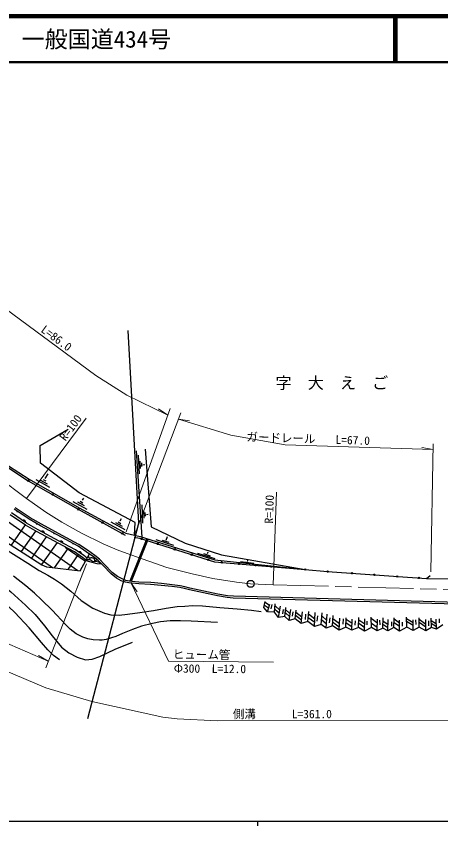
# Model space of a CAD drawing. Units: millimetres at full size, sheet at 1:1000; details may follow other scales. Extents: x 40000 to 680000, y 20000 to 380000.
# Drawn here: x 215528 to 307859, y 204000 to 380000 of the extents above; entities that cross this region are included whole.
import ezdxf
from ezdxf.enums import TextEntityAlignment as Align

# ---------------------------------------------------------------- set-up
doc = ezdxf.new("R2010")
doc.units = ezdxf.units.MM
doc.header["$LTSCALE"] = 1000
doc.linetypes.add('CHAIN', pattern=[18.5, 12, -1.5, 3.5, -1.5])
for name, color, linetype, lineweight in [('M-BGD', 7, 'Continuous', 25), ('M-BMK', 2, 'CHAIN', 13), ('M-BMK-ROW', 30, 'Continuous', 25), ('M-BMK-SRVR', 3, 'Continuous', 25), ('M-STR-HTXT', 7, 'Continuous', 13), ('M-TTL', 2, 'Continuous', 140), ('M-TTL-BAND', 7, 'Continuous', 25), ('M-TTL-LINE', 7, 'Continuous', 50)]:
    doc.layers.add(name, color=color, linetype=linetype, lineweight=lineweight)
doc.layers.add('M-BMK-HTXT', color=7, linetype='Continuous')
doc.layers.add('M-TTL-TXT', color=7, linetype='Continuous')
doc.styles.add('ＭＳ ゴシック', font='')
doc.styles.get('ＭＳ ゴシック').set_extended_font_data('MS Gothic')

msp = doc.modelspace()

# ---------------------------------------------------------------- hatches: boundary and pattern name
at = {"layer": 'M-BGD'}
for points in [[(215960, 272228), (215627, 272453, 0.4608), (215662, 272146, 0.4608)], [(216792, 270466), (217618, 269918, 0.82183)], [(220200, 269559), (219854, 269763, 0.4608), (219907, 269459, 0.4608)], [(220863, 268040), (221739, 267578, 0.82183)], [(223959, 267517), (223608, 267712, 0.4608), (223669, 267409, 0.4608)], [(224908, 265873), (225780, 265404, 0.82183)], [(228105, 265282), (227754, 265478, 0.4608), (227815, 265175, 0.4608)], [(228933, 263632), (229747, 263067, 0.82183)]]:
    msp.add_hatch(color=256, dxfattribs=at).paths.add_polyline_path(points)

# ---------------------------------------------------------------- linework, layer by layer
for p, q in [((142031, 317138), (223432, 260140)), ((147178, 316739), (228946, 259484)), ((242920, 266758), (241677, 285486)), ((242057, 284539), (242257, 280549)), ((242422, 283242), (242500, 281697)), ((242741, 282882), (242780, 282095)), ((243073, 282489), (243493, 282509)), ((221852, 279506), (222456, 280504)), ((219776, 279262), (222807, 277604)), ((220796, 279160), (222278, 278349)), ((221365, 279305), (221974, 278971)), ((229428, 274563), (230037, 274230)), ((229915, 274764), (230207, 275256)), ((227839, 274521), (230870, 272862)), ((228859, 274418), (230340, 273608)), ((242815, 273754), (243015, 269763)), ((243180, 272456), (243258, 270911)), ((243499, 272097), (243538, 271309)), ((243831, 271704), (244251, 271723)), ((217480, 269405), (214410, 265021)), ((236094, 270044), (239125, 268386)), ((237115, 269942), (238596, 269131)), ((237683, 270087), (238292, 269753)), ((238170, 270288), (238462, 270780)), ((219759, 268083), (216627, 263610)), ((222082, 266824), (218844, 262199)), ((243915, 266444), (240252, 257163)), ((244202, 266354), (240561, 257128)), ((245920, 266212), (249730, 265007)), ((247263, 266102), (248738, 265635)), ((248119, 266095), (248397, 266893)), ((224412, 265575), (221061, 260789)), ((226737, 264319), (223782, 260099)), ((226211, 264603), (230597, 261533)), ((229001, 262976), (226740, 259747)), ((254924, 263294), (258733, 262090)), ((256267, 263184), (257742, 262718)), ((257123, 263177), (257254, 263570)), ((264336, 261454), (267215, 261112)), ((265848, 261472), (265873, 261729)), ((304731, 257780), (305528, 258433)), ((269388, 251435), (269698, 252769)), ((269516, 251987), (270422, 251359)), ((269659, 252603), (270583, 251961)), ((270196, 250519), (270647, 252198)), ((270975, 251143), (271203, 252077)), ((271682, 250476), (271847, 252240)), ((271805, 251797), (272869, 250890)), ((272589, 249292), (273022, 251763)), ((271738, 251074), (272750, 250211)), ((273500, 250116), (273635, 251007)), ((273931, 249520), (274137, 251491)), ((274022, 250388), (275025, 249460)), ((274088, 251021), (275108, 250077)), ((274914, 248645), (275239, 251047)), ((275621, 249586), (275736, 250486)), ((276208, 249008), (276400, 250902)), ((276356, 250465), (277654, 249415)), ((277501, 247999), (277775, 250528)), ((278459, 248844), (278545, 249974)), ((278942, 248416), (279135, 250614)), ((279087, 250072), (280487, 249026)), ((280389, 247337), (280565, 250372)), ((281871, 247755), (282027, 250313)), ((282948, 246933), (283142, 249981)), ((276288, 249796), (277582, 248750)), ((279021, 249316), (280442, 248254)), ((280985, 248513), (281086, 249621)), ((281940, 248880), (283010, 247910)), ((281985, 249614), (283057, 248643)), ((283687, 248111), (283769, 249228)), ((284282, 247485), (284419, 249754)), ((284333, 248337), (285779, 247234)), ((284379, 249088), (285839, 247974)), ((285723, 246543), (285932, 249123)), ((286640, 247831), (286674, 248992)), ((287177, 247176), (287291, 249232)), ((287232, 248161), (288563, 247258)), ((287274, 248924), (288584, 248036)), ((288542, 246504), (288607, 248905)), ((289262, 247631), (289276, 248585)), ((289997, 247123), (290028, 249253)), ((290022, 248810), (291315, 247890)), ((291290, 246342), (291333, 248975)), ((291876, 247673), (291876, 248504)), ((292772, 247110), (292751, 249384)), ((292754, 249065), (294057, 248134)), ((294011, 246396), (294078, 248949)), ((294638, 247691), (294614, 248681)), ((295236, 246988), (295302, 249240)), ((295282, 248541), (296387, 247768)), ((296345, 246368), (296419, 248867)), ((297182, 247414), (297200, 248357)), ((297665, 247121), (297704, 249203)), ((297686, 248207), (298908, 247394)), ((297700, 248959), (298910, 248154)), ((298905, 246314), (298912, 248699)), ((299529, 247408), (299535, 248262)), ((300454, 247175), (300420, 249364)), ((300425, 249061), (301820, 248221)), ((300434, 248465), (301823, 247629)), ((301827, 246489), (301818, 248769)), ((302467, 247778), (302461, 248758)), ((303174, 247175), (303134, 249230)), ((303140, 248927), (304625, 247869)), ((303152, 248288), (304627, 247238)), ((304629, 246395), (304623, 248824)), ((305278, 247503), (305278, 248574)), ((305801, 247140), (305782, 249115)), ((305786, 248631), (306907, 247922)), ((306936, 246740), (306883, 248946)), ((307556, 248148), (307545, 248991)), ((290010, 248032), (291302, 247113)), ((292763, 248079), (294031, 247172)), ((295262, 247867), (296367, 247094)), ((305793, 248024), (306922, 247310))]:
    msp.add_line(p, q, dxfattribs=at)
for points in [[(112682, 273980), (123770, 301354), (116440, 308068), (118430, 309668), (120608, 310969), (123024, 312243), (125600, 313304), (128388, 314180), (130248, 314742), (131287, 314824), (132878, 311562), (141965, 312819), (144759, 312286), (147680, 311452), (151019, 310029), (154185, 308164), (157696, 305833), (204206, 271514), (221106, 260760), (222098, 260299), (229467, 259422), (231440, 263107)], [(177757, 309770), (199526, 292570), (208992, 285710), (213878, 282278), (218374, 279361), (229227, 273149), (239386, 267590), (242464, 266901), (258730, 261784), (278365, 259735)], [(177526, 309443), (199284, 292251), (208760, 285385), (213654, 281946), (218166, 279019), (229031, 272800), (239243, 267212)], [(241280, 267166), (241380, 269903), (229205, 276411), (220848, 282821), (220709, 286658), (226840, 290232)], [(243569, 285887), (244873, 268966), (252295, 265407), (260150, 262914), (278365, 259735)], [(319363, 251958), (262743, 253505), (261392, 253624), (259282, 253971), (253183, 255284), (252074, 255597), (251135, 255803), (249383, 255987), (247086, 256254), (244763, 256479), (242174, 256600), (240671, 256713), (240020, 256787), (239280, 256953), (238390, 257290), (237344, 257848), (236146, 258804), (234448, 260556), (233341, 261649), (232354, 262462), (230780, 263574), (228974, 264815), (225366, 266766), (220801, 269213), (218328, 270643), (215065, 272829)], [(319430, 252356), (262766, 253904), (261442, 254021), (259357, 254364), (253280, 255673), (252171, 255985), (251199, 256198), (249427, 256384), (247129, 256652), (244791, 256878), (242198, 256999), (240708, 257112), (240087, 257182), (239395, 257337), (238556, 257655), (237565, 258184), (236415, 259101), (234732, 260838), (233609, 261946), (232597, 262780), (231009, 263902), (229183, 265156), (225556, 267118), (220996, 269562), (218539, 270983), (215293, 273157)], [(230726, 261773), (229922, 262343), (228191, 263533), (224655, 265445), (220071, 267902), (217534, 269369), (214208, 271598)], [(230964, 262217), (230209, 262753), (228452, 263960), (224892, 265886), (220315, 268339), (217799, 269794), (214493, 272008)], [(196398, 266990), (199707, 265192), (203112, 263105), (205521, 261548), (209105, 259080), (211321, 257297), (214367, 254848), (217581, 251991), (219636, 249937), (221690, 247488), (223384, 245309), (225391, 242852), (226994, 241627), (228761, 240637), (230599, 240115), (232040, 240259), (233680, 240817), (237055, 242425), (240797, 243898)], [(241207, 266772), (242361, 266514), (258648, 261390), (278365, 259735)], [(224974, 240090), (223661, 241001), (222375, 242220), (221064, 243872), (218364, 247033), (215222, 250357), (211387, 253913), (208106, 256592), (203979, 259592), (199375, 262860), (194431, 265736)], [(212961, 264301), (218074, 261097), (220535, 259515), (222442, 258467), (223854, 257647), (225399, 256617), (227376, 255032), (229654, 252999), (232208, 251303), (234705, 250198), (236112, 249893), (237901, 249816), (239736, 250030), (242423, 250361), (245381, 250792), (248124, 251289), (250565, 251656), (252206, 251742), (253847, 251893), (256056, 251829), (259835, 251483), (263593, 251159), (266703, 250879), (268817, 250580)], [(278365, 259735), (283239, 259279), (304731, 257780), (315466, 257591), (318262, 258812), (332135, 265092)], [(232695, 261537), (232660, 261771), (232533, 261938), (232410, 262080), (232227, 262197), (232023, 262241), (231791, 262222), (231631, 262160), (231522, 262071), (231427, 261923), (231433, 262120), (231386, 262346), (231303, 262417), (231122, 262513)], [(230682, 261690), (230940, 261870), (231179, 261921), (231536, 261924), (231867, 261768), (232020, 261611), (232112, 261417), (232164, 261274), (232348, 261478), (232566, 261536), (232824, 261539), (233104, 261464), (233390, 261389), (233529, 261284), (233635, 261134), (233740, 260959)], [(230682, 261690), (233040, 261027), (234073, 260926)], [(232695, 261537), (232768, 261694), (232886, 261767), (233023, 261820), (233153, 261803)], [(259323, 248194), (253584, 248498), (251275, 248586), (248982, 248568), (246884, 248339), (245161, 247995), (242748, 247385), (240838, 246679), (238647, 245777), (237178, 245180), (236282, 244852), (235119, 244526), (234245, 244365), (233667, 244341), (232230, 244414), (231102, 244670), (229988, 245037), (228541, 245710), (227249, 246773), (226352, 247678), (223341, 250866), (221065, 253158), (219484, 254582), (217607, 256180), (214949, 258248)], [(308271, 247700), (306936, 246740), (305801, 247140), (304629, 246395), (303174, 247175), (301827, 246489), (300454, 247175), (298905, 246314), (297665, 247121), (296345, 246368), (295236, 246988), (294011, 246396), (292772, 247110), (291290, 246342), (289997, 247123), (288542, 246504), (287177, 247176), (285723, 246543), (284282, 247485), (282948, 246933), (281871, 247755), (280389, 247337), (278942, 248416), (277501, 247999), (276208, 249008), (274914, 248645), (273931, 249520), (272589, 249292), (271682, 250476), (270196, 250519), (269388, 251435)]]:
    msp.add_lwpolyline(points, dxfattribs=at)
for centre in [(218166, 279019), (223426, 276008), (229031, 272800), (234276, 269930), (238603, 267562), (242838, 266364), (246272, 265284), (250014, 264106), (253698, 262947), (257282, 261820), (260215, 261259), (263970, 260944), (267585, 260640), (270981, 260355), (278365, 259735), (283239, 259279), (288573, 258907), (293413, 258569), (298370, 258224), (303097, 257894)]:
    msp.add_circle(centre, 150, dxfattribs=at)
at = {"layer": 'M-BMK'}
msp.add_lwpolyline([(208774, 281854), (217783, 275137), (221995, 272170), (225484, 269996), (229746, 267624), (234455, 265333), (237488, 264003), (240422, 262871), (248310, 260125), (253788, 258751), (258287, 257783), (263463, 256974), (266513, 256600), (271413, 256394), (320097, 255088)], dxfattribs=at)
at = {"layer": 'M-BMK-ROW'}
msp.add_lwpolyline([(231117, 227332), (242195, 269807), (239900, 311675)], dxfattribs=at)
at = {"layer": 'M-BMK-SRVR'}
msp.add_circle((266513, 256600), 750, dxfattribs=at)
at = {"layer": 'M-STR-HTXT'}
for p, q in [((249015, 294747), (239455, 267916)), ((248496, 293290), (246460, 294661)), ((217783, 275137), (230740, 292652)), ((251298, 293779), (241417, 267527)), ((250789, 292427), (253213, 292037)), ((306204, 287035), (305675, 259221)), ((306181, 285809), (303762, 286228)), ((272150, 276513), (271413, 256394)), ((230783, 260917), (221961, 238373)), ((240482, 256890), (241840, 254845)), ((222503, 239757), (220412, 241043))]:
    msp.add_line(p, q, dxfattribs=at)
for points in [[(182892, 338185), (186701, 335976), (232846, 301865), (239585, 297624), (248496, 293290)], [(250789, 292427), (262197, 288906), (273998, 286833), (306181, 285809)], [(121787, 285957), (125914, 288471), (129392, 289727), (132379, 290451), (135682, 290826), (139340, 290825), (142389, 290451), (145505, 289703), (149428, 287830), (157200, 282387), (165781, 275883), (197005, 253128), (204326, 248268), (212512, 244121), (222503, 239757)], [(429356, 227640), (393928, 226625), (363376, 226896), (259277, 226823), (250535, 227241), (247425, 227592), (231948, 231032), (221988, 233982), (210457, 238814), (200513, 244418), (193995, 248849), (150339, 281108), (146110, 283239), (141141, 284502), (137327, 284801), (134556, 284651), (130993, 284036), (127536, 282934), (124498, 281425), (121289, 279471), (118863, 277444), (113986, 272732)], [(240482, 256890), (248672, 239792), (271497, 239608)]]:
    msp.add_lwpolyline(points, dxfattribs=at)
at = {"layer": 'M-TTL'}
msp.add_line((680000, 380000), (40000, 380000), dxfattribs=at)
at = {"layer": 'M-TTL-BAND'}
for p, q in [((40000, 205000), (579000, 205000)), ((268000, 205000), (268000, 204000))]:
    msp.add_line(p, q, dxfattribs=at)
at = {"layer": 'M-TTL-LINE'}
for p, q in [((297750, 380000), (297750, 370000)), ((298250, 380000), (298250, 370000)), ((40000, 370000), (680000, 370000))]:
    msp.add_line(p, q, dxfattribs=at)

# ---------------------------------------------------------------- texts
at = {"layer": 'M-BMK-HTXT', "style": 'ＭＳ ゴシック'}
msp.add_text('字\u3000大\u3000え\u3000ご', height=2566, dxfattribs=at).set_placement((271922, 298232), align=Align.BOTTOM_LEFT)
at = {"layer": 'M-STR-HTXT', "style": 'ＭＳ ゴシック'}
for s, rotation, p in [('L=86.0', 323.528, (220415, 311054)), ('R=100', 53.508, (226685, 287171)), ('ガードレール', 358.178, (265562, 287101)), ('L=67.0', 358.178, (284922, 286485)), ('R=100', 87.903, (271899, 269660)), ('ヒューム管', 359.538, (249577, 239785)), ('Φ300\u3000L=12.0', 359.538, (249782, 236757)), ('側溝', 0.04, (262642, 226826)), ('L=361.0', 0.04, (275444, 226835))]:
    msp.add_text(s, height=1833, rotation=rotation, dxfattribs=at).set_placement(p, align=Align.BOTTOM_LEFT)
at = {"layer": 'M-TTL-TXT', "style": 'ＭＳ ゴシック'}
msp.add_text('一般国道434号', height=3666, dxfattribs=at).set_placement((216734, 375000), align=Align.MIDDLE_LEFT)

doc.saveas('drawing.dxf')
